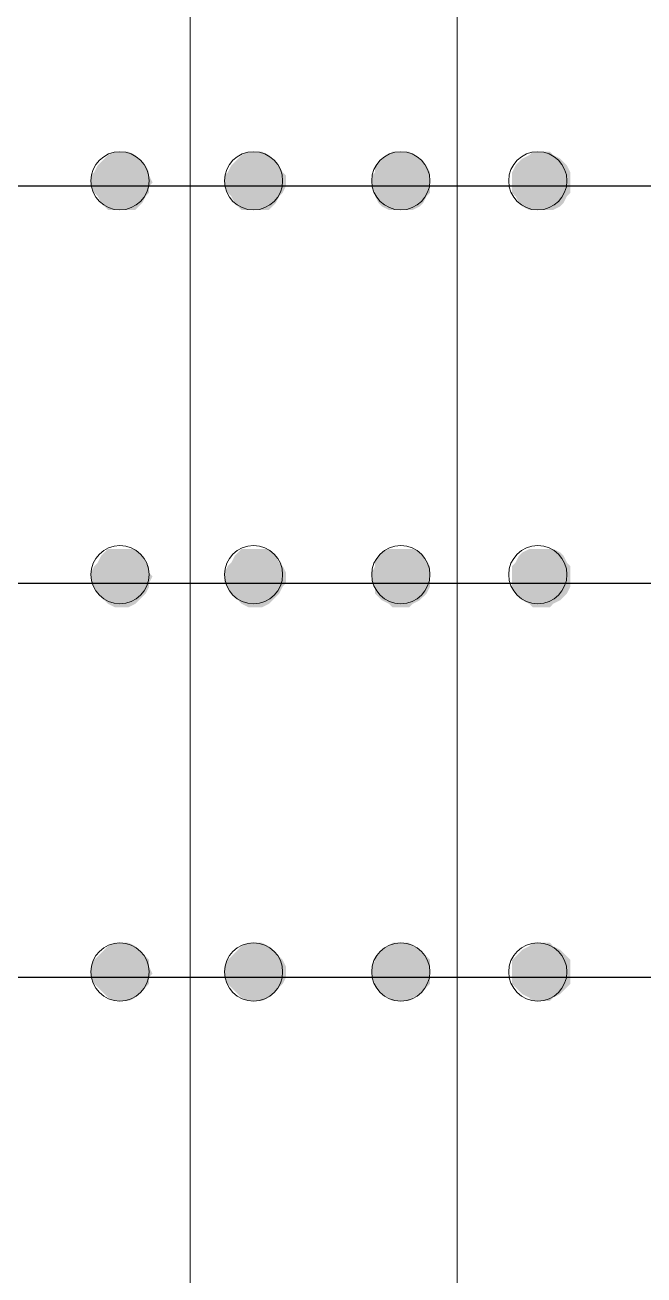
# Model space of a CAD drawing. Header units: inches. Extents: x 2 to 136, y 1 to 96.
# Drawn here: x 64.18 to 67.72, y 59.24 to 66.39 of the extents above; entities that cross this region are included whole.
import ezdxf

# ---------------------------------------------------------------- set-up
doc = ezdxf.new("R2010")
doc.units = ezdxf.units.IN
doc.header["$MEASUREMENT"] = 0
doc.layers.add('PDF_COLUMN', color=251, linetype='Continuous', true_color=0x636466)
doc.layers.add('PDF_Outer Line', color=165, linetype='Continuous', true_color=0x5258ac)
doc.layers.add('PDF_Girt', color=7, linetype='Continuous')

msp = doc.modelspace()

# ---------------------------------------------------------------- linework, layer by layer
at = {"layer": 'PDF_COLUMN', "lineweight": 0}
for centre in [(64.7244, 65.4947), (67.1135, 65.4947), (64.7244, 63.2427), (67.1135, 63.2427), (64.7244, 60.971), (67.1135, 60.971)]:
    msp.add_circle(centre, 0.1665, dxfattribs=at)
at = {"layer": 'PDF_COLUMN', "color": 7, "lineweight": 0}
for centre in [(65.4881, 65.4947), (66.3302, 65.4947), (65.4881, 63.2427), (66.3302, 63.2427), (65.4881, 60.971), (66.3302, 60.971)]:
    msp.add_circle(centre, 0.1665, dxfattribs=at)
at = {"layer": 'PDF_COLUMN', "transparency": 33554559}
for points in [[(64.6363, 65.622), (64.8517, 65.6024), (64.6167, 65.6024)], [(64.6559, 65.6415), (64.8321, 65.622), (64.6363, 65.622)], [(64.8321, 65.622), (64.6363, 65.622), (64.8517, 65.6024)], [(64.695, 65.6611), (64.8125, 65.6415), (64.6559, 65.6415)], [(64.8125, 65.6415), (64.6559, 65.6415), (64.8321, 65.622)], [(64.7146, 65.6611), (64.7734, 65.6611), (64.695, 65.6611)], [(64.7734, 65.6611), (64.695, 65.6611), (64.8125, 65.6415)], [(64.7538, 65.6611), (64.7146, 65.6611), (64.7734, 65.6611)], [(67.0254, 65.622), (67.2604, 65.6024), (67.0058, 65.6024)], [(67.0646, 65.6415), (67.2408, 65.622), (67.0254, 65.622)], [(67.2408, 65.622), (67.0254, 65.622), (67.2604, 65.6024)], [(67.0841, 65.6611), (67.2016, 65.6415), (67.0646, 65.6415)], [(67.2016, 65.6415), (67.0646, 65.6415), (67.2408, 65.622)], [(67.1233, 65.6611), (67.1821, 65.6611), (67.0841, 65.6611)], [(67.1821, 65.6611), (67.0841, 65.6611), (67.2016, 65.6415)], [(67.1429, 65.6611), (67.1233, 65.6611), (67.1821, 65.6611)], [(64.5971, 65.5828), (64.8909, 65.5436), (64.5775, 65.5436)], [(64.6167, 65.6024), (64.8713, 65.5828), (64.5971, 65.5828)], [(64.8713, 65.5828), (64.5971, 65.5828), (64.8909, 65.5436)], [(64.8517, 65.6024), (64.6167, 65.6024), (64.8713, 65.5828)], [(66.9862, 65.5828), (67.2996, 65.5436), (66.9666, 65.5436)], [(67.0058, 65.6024), (67.28, 65.5828), (66.9862, 65.5828)], [(67.28, 65.5828), (66.9862, 65.5828), (67.2996, 65.5436)], [(67.2604, 65.6024), (67.0058, 65.6024), (67.28, 65.5828)], [(64.5775, 65.5436), (64.8909, 65.524), (64.558, 65.524)], [(64.8909, 65.524), (64.558, 65.524), (64.9105, 65.4849)], [(64.558, 65.524), (64.9105, 65.4849), (64.558, 65.4849)], [(64.9105, 65.4849), (64.558, 65.4849), (64.8909, 65.4653)], [(64.558, 65.4849), (64.8909, 65.4653), (64.558, 65.4653)], [(64.8909, 65.5436), (64.5775, 65.5436), (64.8909, 65.524)], [(67.2996, 65.5436), (66.9666, 65.5436), (67.2996, 65.524)], [(66.9666, 65.5436), (67.2996, 65.524), (66.9666, 65.524)], [(67.2996, 65.524), (66.9666, 65.524), (67.2996, 65.4849)], [(66.9666, 65.524), (67.2996, 65.4849), (66.9666, 65.4849)], [(67.2996, 65.4849), (66.9666, 65.4849), (67.2996, 65.4653)], [(66.9666, 65.4849), (67.2996, 65.4653), (66.9666, 65.4653)], [(64.8909, 65.4653), (64.558, 65.4653), (64.8909, 65.4261)], [(64.558, 65.4653), (64.8909, 65.4261), (64.5775, 65.4261)], [(64.8909, 65.4261), (64.5775, 65.4261), (64.8713, 65.4066)], [(64.5775, 65.4261), (64.8713, 65.4066), (64.5971, 65.4066)], [(64.8713, 65.4066), (64.5971, 65.4066), (64.8517, 65.3674)], [(64.5971, 65.4066), (64.8517, 65.3674), (64.6167, 65.3674)], [(67.2996, 65.4653), (66.9666, 65.4653), (67.2996, 65.4261)], [(66.9666, 65.4653), (67.2996, 65.4261), (66.9666, 65.4261)], [(67.2996, 65.4261), (66.9666, 65.4261), (67.28, 65.4066)], [(66.9666, 65.4261), (67.28, 65.4066), (66.9862, 65.4066)], [(67.28, 65.4066), (66.9862, 65.4066), (67.2604, 65.3674)], [(66.9862, 65.4066), (67.2604, 65.3674), (67.0058, 65.3674)], [(64.8517, 65.3674), (64.6167, 65.3674), (64.8321, 65.3478)], [(64.6167, 65.3674), (64.8321, 65.3478), (64.6363, 65.3478)], [(64.8321, 65.3478), (64.6363, 65.3478), (64.8125, 65.3282)], [(64.6363, 65.3478), (64.8125, 65.3282), (64.6559, 65.3282)], [(67.2604, 65.3674), (67.0058, 65.3674), (67.2408, 65.3478)], [(67.0058, 65.3674), (67.2408, 65.3478), (67.0254, 65.3478)], [(67.2408, 65.3478), (67.0254, 65.3478), (67.2016, 65.3282)], [(67.0254, 65.3478), (67.2016, 65.3282), (67.0646, 65.3282)], [(64.8125, 65.3282), (64.6559, 65.3282), (64.7734, 65.3282)], [(64.6559, 65.3282), (64.7734, 65.3282), (64.695, 65.3282)], [(64.7734, 65.3282), (64.695, 65.3282), (64.7538, 65.3282)], [(64.695, 65.3282), (64.7538, 65.3282), (64.7146, 65.3282)], [(67.2016, 65.3282), (67.0646, 65.3282), (67.1821, 65.3282)], [(67.0646, 65.3282), (67.1821, 65.3282), (67.0841, 65.3282)], [(67.1821, 65.3282), (67.0841, 65.3282), (67.1429, 65.3282)], [(67.0841, 65.3282), (67.1429, 65.3282), (67.1233, 65.3282)], [(64.6167, 63.3504), (64.8713, 63.3112), (64.5971, 63.3112)], [(64.6363, 63.3699), (64.8517, 63.3504), (64.6167, 63.3504)], [(64.8517, 63.3504), (64.6167, 63.3504), (64.8713, 63.3112)], [(64.6559, 63.3895), (64.8321, 63.3699), (64.6363, 63.3699)], [(64.8321, 63.3699), (64.6363, 63.3699), (64.8517, 63.3504)], [(64.695, 63.3895), (64.8125, 63.3895), (64.6559, 63.3895)], [(64.8125, 63.3895), (64.6559, 63.3895), (64.8321, 63.3699)], [(64.7146, 63.3895), (64.7734, 63.3895), (64.695, 63.3895)], [(64.7734, 63.3895), (64.695, 63.3895), (64.8125, 63.3895)], [(64.7538, 63.3895), (64.7146, 63.3895), (64.7734, 63.3895)], [(67.0058, 63.3504), (67.28, 63.3112), (66.9862, 63.3112)], [(67.0254, 63.3699), (67.2604, 63.3504), (67.0058, 63.3504)], [(67.2604, 63.3504), (67.0058, 63.3504), (67.28, 63.3112)], [(67.0646, 63.3895), (67.2408, 63.3699), (67.0254, 63.3699)], [(67.2408, 63.3699), (67.0254, 63.3699), (67.2604, 63.3504)], [(67.0841, 63.3895), (67.2016, 63.3895), (67.0646, 63.3895)], [(67.2016, 63.3895), (67.0646, 63.3895), (67.2408, 63.3699)], [(67.1233, 63.3895), (67.1821, 63.3895), (67.0841, 63.3895)], [(67.1821, 63.3895), (67.0841, 63.3895), (67.2016, 63.3895)], [(67.1429, 63.3895), (67.1233, 63.3895), (67.1821, 63.3895)], [(64.5775, 63.2916), (64.8909, 63.2524), (64.558, 63.2524)], [(64.5971, 63.3112), (64.8909, 63.2916), (64.5775, 63.2916)], [(64.8909, 63.2916), (64.5775, 63.2916), (64.8909, 63.2524)], [(64.8713, 63.3112), (64.5971, 63.3112), (64.8909, 63.2916)], [(66.9862, 63.3112), (67.2996, 63.2916), (66.9666, 63.2916)], [(67.2996, 63.2916), (66.9666, 63.2916), (67.2996, 63.2524)], [(66.9666, 63.2916), (67.2996, 63.2524), (66.9666, 63.2524)], [(67.28, 63.3112), (66.9862, 63.3112), (67.2996, 63.2916)], [(64.8909, 63.2524), (64.558, 63.2524), (64.9105, 63.2329)], [(64.558, 63.2524), (64.9105, 63.2329), (64.558, 63.2329)], [(64.9105, 63.2329), (64.558, 63.2329), (64.8909, 63.1937)], [(64.558, 63.2329), (64.8909, 63.1937), (64.558, 63.1937)], [(64.8909, 63.1937), (64.558, 63.1937), (64.8909, 63.1741)], [(64.558, 63.1937), (64.8909, 63.1741), (64.5775, 63.1741)], [(67.2996, 63.2524), (66.9666, 63.2524), (67.2996, 63.2329)], [(66.9666, 63.2524), (67.2996, 63.2329), (66.9666, 63.2329)], [(67.2996, 63.2329), (66.9666, 63.2329), (67.2996, 63.1937)], [(66.9666, 63.2329), (67.2996, 63.1937), (66.9666, 63.1937)], [(67.2996, 63.1937), (66.9666, 63.1937), (67.2996, 63.1741)], [(66.9666, 63.1937), (67.2996, 63.1741), (66.9666, 63.1741)], [(64.8909, 63.1741), (64.5775, 63.1741), (64.8713, 63.1349)], [(64.5775, 63.1741), (64.8713, 63.1349), (64.5971, 63.1349)], [(64.8713, 63.1349), (64.5971, 63.1349), (64.8517, 63.1154)], [(64.5971, 63.1349), (64.8517, 63.1154), (64.6167, 63.1154)], [(64.8517, 63.1154), (64.6167, 63.1154), (64.8321, 63.0958)], [(64.6167, 63.1154), (64.8321, 63.0958), (64.6363, 63.0958)], [(67.2996, 63.1741), (66.9666, 63.1741), (67.28, 63.1349)], [(66.9666, 63.1741), (67.28, 63.1349), (66.9862, 63.1349)], [(67.28, 63.1349), (66.9862, 63.1349), (67.2604, 63.1154)], [(66.9862, 63.1349), (67.2604, 63.1154), (67.0058, 63.1154)], [(67.2604, 63.1154), (67.0058, 63.1154), (67.2408, 63.0958)], [(67.0058, 63.1154), (67.2408, 63.0958), (67.0254, 63.0958)], [(64.8321, 63.0958), (64.6363, 63.0958), (64.8125, 63.0762)], [(64.6363, 63.0958), (64.8125, 63.0762), (64.6559, 63.0762)], [(64.8125, 63.0762), (64.6559, 63.0762), (64.7734, 63.0566)], [(64.6559, 63.0762), (64.7734, 63.0566), (64.695, 63.0566)], [(64.7734, 63.0566), (64.695, 63.0566), (64.7538, 63.0566)], [(64.695, 63.0566), (64.7538, 63.0566), (64.7146, 63.0566)], [(67.2408, 63.0958), (67.0254, 63.0958), (67.2016, 63.0762)], [(67.0254, 63.0958), (67.2016, 63.0762), (67.0646, 63.0762)], [(67.2016, 63.0762), (67.0646, 63.0762), (67.1821, 63.0566)], [(67.0646, 63.0762), (67.1821, 63.0566), (67.0841, 63.0566)], [(67.1821, 63.0566), (67.0841, 63.0566), (67.1429, 63.0566)], [(67.0841, 63.0566), (67.1429, 63.0566), (67.1233, 63.0566)], [(64.6559, 61.1179), (64.8321, 61.0983), (64.6363, 61.0983)], [(64.695, 61.1375), (64.8125, 61.1179), (64.6559, 61.1179)], [(64.8125, 61.1179), (64.6559, 61.1179), (64.8321, 61.0983)], [(64.7146, 61.1375), (64.7734, 61.1375), (64.695, 61.1375)], [(64.7734, 61.1375), (64.695, 61.1375), (64.8125, 61.1179)], [(64.7538, 61.1375), (64.7146, 61.1375), (64.7734, 61.1375)], [(67.0646, 61.1179), (67.2408, 61.0983), (67.0254, 61.0983)], [(67.0841, 61.1375), (67.2016, 61.1179), (67.0646, 61.1179)], [(67.2016, 61.1179), (67.0646, 61.1179), (67.2408, 61.0983)], [(67.1233, 61.1375), (67.1821, 61.1375), (67.0841, 61.1375)], [(67.1821, 61.1375), (67.0841, 61.1375), (67.2016, 61.1179)], [(67.1429, 61.1375), (67.1233, 61.1375), (67.1821, 61.1375)], [(64.5971, 61.0592), (64.8909, 61.0396), (64.5775, 61.0396)], [(64.6167, 61.0788), (64.8713, 61.0592), (64.5971, 61.0592)], [(64.8713, 61.0592), (64.5971, 61.0592), (64.8909, 61.0396)], [(64.6363, 61.0983), (64.8517, 61.0788), (64.6167, 61.0788)], [(64.8517, 61.0788), (64.6167, 61.0788), (64.8713, 61.0592)], [(64.8321, 61.0983), (64.6363, 61.0983), (64.8517, 61.0788)], [(66.9862, 61.0592), (67.2996, 61.0396), (66.9666, 61.0396)], [(67.0058, 61.0788), (67.28, 61.0592), (66.9862, 61.0592)], [(67.28, 61.0592), (66.9862, 61.0592), (67.2996, 61.0396)], [(67.0254, 61.0983), (67.2604, 61.0788), (67.0058, 61.0788)], [(67.2604, 61.0788), (67.0058, 61.0788), (67.28, 61.0592)], [(67.2408, 61.0983), (67.0254, 61.0983), (67.2604, 61.0788)], [(64.5775, 61.0396), (64.8909, 61.0004), (64.558, 61.0004)], [(64.8909, 61.0004), (64.558, 61.0004), (64.9105, 60.9613)], [(64.558, 61.0004), (64.9105, 60.9613), (64.558, 60.9613)], [(64.8909, 61.0396), (64.5775, 61.0396), (64.8909, 61.0004)], [(67.2996, 61.0396), (66.9666, 61.0396), (67.2996, 61.0004)], [(66.9666, 61.0396), (67.2996, 61.0004), (66.9666, 61.0004)], [(67.2996, 61.0004), (66.9666, 61.0004), (67.2996, 60.9613)], [(66.9666, 61.0004), (67.2996, 60.9613), (66.9666, 60.9613)], [(64.9105, 60.9613), (64.558, 60.9613), (64.8909, 60.9417)], [(64.558, 60.9613), (64.8909, 60.9417), (64.558, 60.9417)], [(64.8909, 60.9417), (64.558, 60.9417), (64.8909, 60.9025)], [(64.558, 60.9417), (64.8909, 60.9025), (64.5775, 60.9025)], [(64.8909, 60.9025), (64.5775, 60.9025), (64.8713, 60.8829)], [(64.5775, 60.9025), (64.8713, 60.8829), (64.5971, 60.8829)], [(67.2996, 60.9613), (66.9666, 60.9613), (67.2996, 60.9417)], [(66.9666, 60.9613), (67.2996, 60.9417), (66.9666, 60.9417)], [(67.2996, 60.9417), (66.9666, 60.9417), (67.2996, 60.9025)], [(66.9666, 60.9417), (67.2996, 60.9025), (66.9666, 60.9025)], [(67.2996, 60.9025), (66.9666, 60.9025), (67.28, 60.8829)], [(66.9666, 60.9025), (67.28, 60.8829), (66.9862, 60.8829)], [(64.8713, 60.8829), (64.5971, 60.8829), (64.8517, 60.8633)], [(64.5971, 60.8829), (64.8517, 60.8633), (64.6167, 60.8633)], [(64.8517, 60.8633), (64.6167, 60.8633), (64.8321, 60.8438)], [(64.6167, 60.8633), (64.8321, 60.8438), (64.6363, 60.8438)], [(64.8321, 60.8438), (64.6363, 60.8438), (64.8125, 60.8242)], [(64.6363, 60.8438), (64.8125, 60.8242), (64.6559, 60.8242)], [(67.28, 60.8829), (66.9862, 60.8829), (67.2604, 60.8633)], [(66.9862, 60.8829), (67.2604, 60.8633), (67.0058, 60.8633)], [(67.2604, 60.8633), (67.0058, 60.8633), (67.2408, 60.8438)], [(67.0058, 60.8633), (67.2408, 60.8438), (67.0254, 60.8438)], [(67.2408, 60.8438), (67.0254, 60.8438), (67.2016, 60.8242)], [(67.0254, 60.8438), (67.2016, 60.8242), (67.0646, 60.8242)], [(64.8125, 60.8242), (64.6559, 60.8242), (64.7734, 60.8046)], [(64.6559, 60.8242), (64.7734, 60.8046), (64.695, 60.8046)], [(64.7734, 60.8046), (64.695, 60.8046), (64.7538, 60.8046)], [(64.695, 60.8046), (64.7538, 60.8046), (64.7146, 60.8046)], [(67.2016, 60.8242), (67.0646, 60.8242), (67.1821, 60.8046)], [(67.0646, 60.8242), (67.1821, 60.8046), (67.0841, 60.8046)], [(67.1821, 60.8046), (67.0841, 60.8046), (67.1429, 60.8046)], [(67.0841, 60.8046), (67.1429, 60.8046), (67.1233, 60.8046)]]:
    msp.add_solid(points, dxfattribs=at)
at = {"layer": 'PDF_COLUMN', "color": 7, "transparency": 33554559}
for points in [[(65.4, 65.622), (65.6154, 65.6024), (65.3804, 65.6024)], [(65.4196, 65.6415), (65.5959, 65.622), (65.4, 65.622)], [(65.5959, 65.622), (65.4, 65.622), (65.6154, 65.6024)], [(65.4588, 65.6611), (65.5763, 65.6415), (65.4196, 65.6415)], [(65.5763, 65.6415), (65.4196, 65.6415), (65.5959, 65.622)], [(65.4784, 65.6611), (65.5371, 65.6611), (65.4588, 65.6611)], [(65.5371, 65.6611), (65.4588, 65.6611), (65.5763, 65.6415)], [(65.5175, 65.6611), (65.4784, 65.6611), (65.5371, 65.6611)], [(66.2225, 65.622), (66.4575, 65.6024), (66.2029, 65.6024)], [(66.2617, 65.6415), (66.4379, 65.622), (66.2225, 65.622)], [(66.4379, 65.622), (66.2225, 65.622), (66.4575, 65.6024)], [(66.2813, 65.6611), (66.3987, 65.6415), (66.2617, 65.6415)], [(66.3987, 65.6415), (66.2617, 65.6415), (66.4379, 65.622)], [(66.3204, 65.6611), (66.3792, 65.6611), (66.2813, 65.6611)], [(66.3792, 65.6611), (66.2813, 65.6611), (66.3987, 65.6415)], [(66.34, 65.6611), (66.3204, 65.6611), (66.3792, 65.6611)], [(65.3609, 65.5828), (65.6546, 65.5436), (65.3413, 65.5436)], [(65.3804, 65.6024), (65.635, 65.5828), (65.3609, 65.5828)], [(65.635, 65.5828), (65.3609, 65.5828), (65.6546, 65.5436)], [(65.6154, 65.6024), (65.3804, 65.6024), (65.635, 65.5828)], [(66.2029, 65.6024), (66.4771, 65.5828), (66.1833, 65.5828)], [(66.4771, 65.5828), (66.1833, 65.5828), (66.4967, 65.5436)], [(66.1833, 65.5828), (66.4967, 65.5436), (66.1833, 65.5436)], [(66.4575, 65.6024), (66.2029, 65.6024), (66.4771, 65.5828)], [(65.3413, 65.5436), (65.6742, 65.524), (65.3217, 65.524)], [(65.6742, 65.524), (65.3217, 65.524), (65.6742, 65.4849)], [(65.3217, 65.524), (65.6742, 65.4849), (65.3217, 65.4849)], [(65.6742, 65.4849), (65.3217, 65.4849), (65.6742, 65.4653)], [(65.3217, 65.4849), (65.6742, 65.4653), (65.3217, 65.4653)], [(65.6546, 65.5436), (65.3413, 65.5436), (65.6742, 65.524)], [(66.1833, 65.5436), (66.4967, 65.524), (66.1638, 65.524)], [(66.4967, 65.524), (66.1638, 65.524), (66.4967, 65.4849)], [(66.1638, 65.524), (66.4967, 65.4849), (66.1638, 65.4849)], [(66.4967, 65.4849), (66.1638, 65.4849), (66.4967, 65.4653)], [(66.1638, 65.4849), (66.4967, 65.4653), (66.1638, 65.4653)], [(66.4967, 65.5436), (66.1833, 65.5436), (66.4967, 65.524)], [(65.6742, 65.4653), (65.3217, 65.4653), (65.6546, 65.4261)], [(65.3217, 65.4653), (65.6546, 65.4261), (65.3413, 65.4261)], [(65.6546, 65.4261), (65.3413, 65.4261), (65.635, 65.4066)], [(65.3413, 65.4261), (65.635, 65.4066), (65.3609, 65.4066)], [(65.635, 65.4066), (65.3609, 65.4066), (65.6154, 65.3674)], [(65.3609, 65.4066), (65.6154, 65.3674), (65.3804, 65.3674)], [(66.4967, 65.4653), (66.1638, 65.4653), (66.4967, 65.4261)], [(66.1638, 65.4653), (66.4967, 65.4261), (66.1833, 65.4261)], [(66.4967, 65.4261), (66.1833, 65.4261), (66.4771, 65.4066)], [(66.1833, 65.4261), (66.4771, 65.4066), (66.1833, 65.4066)], [(66.4771, 65.4066), (66.1833, 65.4066), (66.4575, 65.3674)], [(66.1833, 65.4066), (66.4575, 65.3674), (66.2029, 65.3674)], [(65.6154, 65.3674), (65.3804, 65.3674), (65.5959, 65.3478)], [(65.3804, 65.3674), (65.5959, 65.3478), (65.4, 65.3478)], [(65.5959, 65.3478), (65.4, 65.3478), (65.5763, 65.3282)], [(65.4, 65.3478), (65.5763, 65.3282), (65.4196, 65.3282)], [(66.4575, 65.3674), (66.2029, 65.3674), (66.4379, 65.3478)], [(66.2029, 65.3674), (66.4379, 65.3478), (66.2225, 65.3478)], [(66.4379, 65.3478), (66.2225, 65.3478), (66.3987, 65.3282)], [(66.2225, 65.3478), (66.3987, 65.3282), (66.2617, 65.3282)], [(65.5763, 65.3282), (65.4196, 65.3282), (65.5371, 65.3282)], [(65.4196, 65.3282), (65.5371, 65.3282), (65.4588, 65.3282)], [(65.5371, 65.3282), (65.4588, 65.3282), (65.5175, 65.3282)], [(65.4588, 65.3282), (65.5175, 65.3282), (65.4784, 65.3282)], [(66.3987, 65.3282), (66.2617, 65.3282), (66.3792, 65.3282)], [(66.2617, 65.3282), (66.3792, 65.3282), (66.2813, 65.3282)], [(66.3792, 65.3282), (66.2813, 65.3282), (66.34, 65.3282)], [(66.2813, 65.3282), (66.34, 65.3282), (66.3204, 65.3282)], [(65.3804, 63.3504), (65.635, 63.3112), (65.3609, 63.3112)], [(65.4, 63.3699), (65.6154, 63.3504), (65.3804, 63.3504)], [(65.6154, 63.3504), (65.3804, 63.3504), (65.635, 63.3112)], [(65.4196, 63.3895), (65.5959, 63.3699), (65.4, 63.3699)], [(65.5959, 63.3699), (65.4, 63.3699), (65.6154, 63.3504)], [(65.4588, 63.3895), (65.5763, 63.3895), (65.4196, 63.3895)], [(65.5763, 63.3895), (65.4196, 63.3895), (65.5959, 63.3699)], [(65.4784, 63.3895), (65.5371, 63.3895), (65.4588, 63.3895)], [(65.5371, 63.3895), (65.4588, 63.3895), (65.5763, 63.3895)], [(65.5175, 63.3895), (65.4784, 63.3895), (65.5371, 63.3895)], [(66.2029, 63.3504), (66.4771, 63.3112), (66.1833, 63.3112)], [(66.2225, 63.3699), (66.4575, 63.3504), (66.2029, 63.3504)], [(66.4575, 63.3504), (66.2029, 63.3504), (66.4771, 63.3112)], [(66.2617, 63.3895), (66.4379, 63.3699), (66.2225, 63.3699)], [(66.4379, 63.3699), (66.2225, 63.3699), (66.4575, 63.3504)], [(66.2813, 63.3895), (66.3987, 63.3895), (66.2617, 63.3895)], [(66.3987, 63.3895), (66.2617, 63.3895), (66.4379, 63.3699)], [(66.3204, 63.3895), (66.3792, 63.3895), (66.2813, 63.3895)], [(66.3792, 63.3895), (66.2813, 63.3895), (66.3987, 63.3895)], [(66.34, 63.3895), (66.3204, 63.3895), (66.3792, 63.3895)], [(65.3413, 63.2916), (65.6742, 63.2524), (65.3217, 63.2524)], [(65.3609, 63.3112), (65.6546, 63.2916), (65.3413, 63.2916)], [(65.6546, 63.2916), (65.3413, 63.2916), (65.6742, 63.2524)], [(65.635, 63.3112), (65.3609, 63.3112), (65.6546, 63.2916)], [(66.1833, 63.2916), (66.4967, 63.2524), (66.1638, 63.2524)], [(66.4771, 63.3112), (66.1833, 63.3112), (66.4967, 63.2916)], [(66.1833, 63.3112), (66.4967, 63.2916), (66.1833, 63.2916)], [(66.4967, 63.2916), (66.1833, 63.2916), (66.4967, 63.2524)], [(65.6742, 63.2524), (65.3217, 63.2524), (65.6742, 63.2329)], [(65.3217, 63.2524), (65.6742, 63.2329), (65.3217, 63.2329)], [(65.6742, 63.2329), (65.3217, 63.2329), (65.6742, 63.1937)], [(65.3217, 63.2329), (65.6742, 63.1937), (65.3217, 63.1937)], [(65.6742, 63.1937), (65.3217, 63.1937), (65.6546, 63.1741)], [(65.3217, 63.1937), (65.6546, 63.1741), (65.3413, 63.1741)], [(66.4967, 63.2524), (66.1638, 63.2524), (66.4967, 63.2329)], [(66.1638, 63.2524), (66.4967, 63.2329), (66.1638, 63.2329)], [(66.4967, 63.2329), (66.1638, 63.2329), (66.4967, 63.1937)], [(66.1638, 63.2329), (66.4967, 63.1937), (66.1638, 63.1937)], [(66.4967, 63.1937), (66.1638, 63.1937), (66.4967, 63.1741)], [(66.1638, 63.1937), (66.4967, 63.1741), (66.1833, 63.1741)], [(65.6546, 63.1741), (65.3413, 63.1741), (65.635, 63.1349)], [(65.3413, 63.1741), (65.635, 63.1349), (65.3609, 63.1349)], [(65.635, 63.1349), (65.3609, 63.1349), (65.6154, 63.1154)], [(65.3609, 63.1349), (65.6154, 63.1154), (65.3804, 63.1154)], [(65.6154, 63.1154), (65.3804, 63.1154), (65.5959, 63.0958)], [(65.3804, 63.1154), (65.5959, 63.0958), (65.4, 63.0958)], [(66.4967, 63.1741), (66.1833, 63.1741), (66.4771, 63.1349)], [(66.1833, 63.1741), (66.4771, 63.1349), (66.1833, 63.1349)], [(66.4771, 63.1349), (66.1833, 63.1349), (66.4575, 63.1154)], [(66.1833, 63.1349), (66.4575, 63.1154), (66.2029, 63.1154)], [(66.4575, 63.1154), (66.2029, 63.1154), (66.4379, 63.0958)], [(66.2029, 63.1154), (66.4379, 63.0958), (66.2225, 63.0958)], [(65.5959, 63.0958), (65.4, 63.0958), (65.5763, 63.0762)], [(65.4, 63.0958), (65.5763, 63.0762), (65.4196, 63.0762)], [(65.5763, 63.0762), (65.4196, 63.0762), (65.5371, 63.0566)], [(65.4196, 63.0762), (65.5371, 63.0566), (65.4588, 63.0566)], [(65.5371, 63.0566), (65.4588, 63.0566), (65.5175, 63.0566)], [(65.4588, 63.0566), (65.5175, 63.0566), (65.4784, 63.0566)], [(66.4379, 63.0958), (66.2225, 63.0958), (66.3987, 63.0762)], [(66.2225, 63.0958), (66.3987, 63.0762), (66.2617, 63.0762)], [(66.3987, 63.0762), (66.2617, 63.0762), (66.3792, 63.0566)], [(66.2617, 63.0762), (66.3792, 63.0566), (66.2813, 63.0566)], [(66.3792, 63.0566), (66.2813, 63.0566), (66.34, 63.0566)], [(66.2813, 63.0566), (66.34, 63.0566), (66.3204, 63.0566)], [(65.4196, 61.1179), (65.5959, 61.0983), (65.4, 61.0983)], [(65.4588, 61.1375), (65.5763, 61.1179), (65.4196, 61.1179)], [(65.5763, 61.1179), (65.4196, 61.1179), (65.5959, 61.0983)], [(65.4784, 61.1375), (65.5371, 61.1375), (65.4588, 61.1375)], [(65.5371, 61.1375), (65.4588, 61.1375), (65.5763, 61.1179)], [(65.5175, 61.1375), (65.4784, 61.1375), (65.5371, 61.1375)], [(66.2617, 61.1179), (66.4379, 61.0983), (66.2225, 61.0983)], [(66.2813, 61.1375), (66.3987, 61.1179), (66.2617, 61.1179)], [(66.3987, 61.1179), (66.2617, 61.1179), (66.4379, 61.0983)], [(66.3204, 61.1375), (66.3792, 61.1375), (66.2813, 61.1375)], [(66.3792, 61.1375), (66.2813, 61.1375), (66.3987, 61.1179)], [(66.34, 61.1375), (66.3204, 61.1375), (66.3792, 61.1375)], [(65.3609, 61.0592), (65.6546, 61.0396), (65.3413, 61.0396)], [(65.3804, 61.0788), (65.635, 61.0592), (65.3609, 61.0592)], [(65.635, 61.0592), (65.3609, 61.0592), (65.6546, 61.0396)], [(65.4, 61.0983), (65.6154, 61.0788), (65.3804, 61.0788)], [(65.6154, 61.0788), (65.3804, 61.0788), (65.635, 61.0592)], [(65.5959, 61.0983), (65.4, 61.0983), (65.6154, 61.0788)], [(66.2029, 61.0788), (66.4771, 61.0592), (66.1833, 61.0592)], [(66.4771, 61.0592), (66.1833, 61.0592), (66.4967, 61.0396)], [(66.1833, 61.0592), (66.4967, 61.0396), (66.1833, 61.0396)], [(66.2225, 61.0983), (66.4575, 61.0788), (66.2029, 61.0788)], [(66.4575, 61.0788), (66.2029, 61.0788), (66.4771, 61.0592)], [(66.4379, 61.0983), (66.2225, 61.0983), (66.4575, 61.0788)], [(65.3413, 61.0396), (65.6742, 61.0004), (65.3217, 61.0004)], [(65.6742, 61.0004), (65.3217, 61.0004), (65.6742, 60.9613)], [(65.3217, 61.0004), (65.6742, 60.9613), (65.3217, 60.9613)], [(65.6546, 61.0396), (65.3413, 61.0396), (65.6742, 61.0004)], [(66.1833, 61.0396), (66.4967, 61.0004), (66.1638, 61.0004)], [(66.4967, 61.0004), (66.1638, 61.0004), (66.4967, 60.9613)], [(66.1638, 61.0004), (66.4967, 60.9613), (66.1638, 60.9613)], [(66.4967, 61.0396), (66.1833, 61.0396), (66.4967, 61.0004)], [(65.6742, 60.9613), (65.3217, 60.9613), (65.6742, 60.9417)], [(65.3217, 60.9613), (65.6742, 60.9417), (65.3217, 60.9417)], [(65.6742, 60.9417), (65.3217, 60.9417), (65.6546, 60.9025)], [(65.3217, 60.9417), (65.6546, 60.9025), (65.3413, 60.9025)], [(65.6546, 60.9025), (65.3413, 60.9025), (65.635, 60.8829)], [(65.3413, 60.9025), (65.635, 60.8829), (65.3609, 60.8829)], [(66.4967, 60.9613), (66.1638, 60.9613), (66.4967, 60.9417)], [(66.1638, 60.9613), (66.4967, 60.9417), (66.1638, 60.9417)], [(66.4967, 60.9417), (66.1638, 60.9417), (66.4967, 60.9025)], [(66.1638, 60.9417), (66.4967, 60.9025), (66.1833, 60.9025)], [(66.4967, 60.9025), (66.1833, 60.9025), (66.4771, 60.8829)], [(66.1833, 60.9025), (66.4771, 60.8829), (66.1833, 60.8829)], [(65.635, 60.8829), (65.3609, 60.8829), (65.6154, 60.8633)], [(65.3609, 60.8829), (65.6154, 60.8633), (65.3804, 60.8633)], [(65.6154, 60.8633), (65.3804, 60.8633), (65.5959, 60.8438)], [(65.3804, 60.8633), (65.5959, 60.8438), (65.4, 60.8438)], [(65.5959, 60.8438), (65.4, 60.8438), (65.5763, 60.8242)], [(65.4, 60.8438), (65.5763, 60.8242), (65.4196, 60.8242)], [(66.4771, 60.8829), (66.1833, 60.8829), (66.4575, 60.8633)], [(66.1833, 60.8829), (66.4575, 60.8633), (66.2029, 60.8633)], [(66.4575, 60.8633), (66.2029, 60.8633), (66.4379, 60.8438)], [(66.2029, 60.8633), (66.4379, 60.8438), (66.2225, 60.8438)], [(66.4379, 60.8438), (66.2225, 60.8438), (66.3987, 60.8242)], [(66.2225, 60.8438), (66.3987, 60.8242), (66.2617, 60.8242)], [(65.5763, 60.8242), (65.4196, 60.8242), (65.5371, 60.8046)], [(65.4196, 60.8242), (65.5371, 60.8046), (65.4588, 60.8046)], [(65.5371, 60.8046), (65.4588, 60.8046), (65.5175, 60.8046)], [(65.4588, 60.8046), (65.5175, 60.8046), (65.4784, 60.8046)], [(66.3987, 60.8242), (66.2617, 60.8242), (66.3792, 60.8046)], [(66.2617, 60.8242), (66.3792, 60.8046), (66.2813, 60.8046)], [(66.3792, 60.8046), (66.2813, 60.8046), (66.34, 60.8046)], [(66.2813, 60.8046), (66.34, 60.8046), (66.3204, 60.8046)]]:
    msp.add_solid(points, dxfattribs=at)
at = {"layer": 'PDF_Girt', "lineweight": 25}
for points in [[(61.6205, 65.4653), (69.8062, 65.4653)], [(61.6205, 63.1937), (69.8062, 63.1937)], [(61.6205, 60.9417), (69.8062, 60.9417)]]:
    msp.add_lwpolyline(points, dxfattribs=at)
at = {"layer": 'PDF_Outer Line', "color": 7, "lineweight": 0}
msp.add_lwpolyline([(65.1259, 67.4823), (66.6533, 67.4823), (66.6533, 44.9425), (65.1259, 44.9425)], close=True, dxfattribs=at)

doc.saveas('drawing.dxf')
